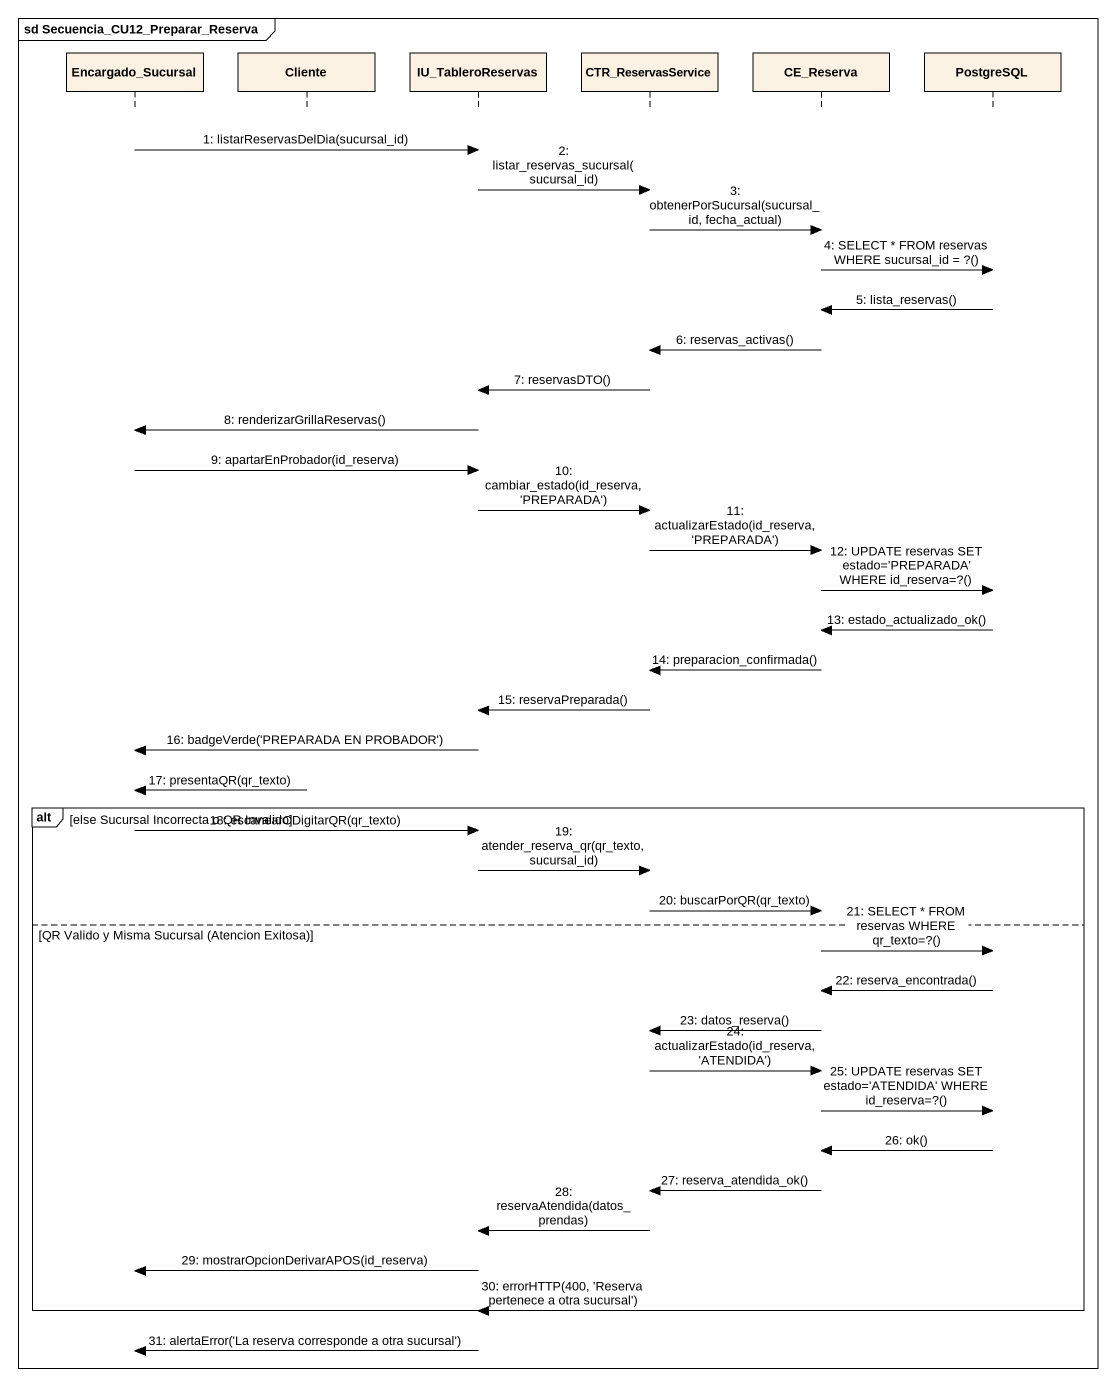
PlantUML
@startuml
mainframe sd Secuencia_CU12_Preparar_Reserva
hide footbox
participant Encargado_Sucursal
participant Cliente
participant IU_TableroReservas
participant CTR_ReservasService
participant CE_Reserva
participant PostgreSQL

Encargado_Sucursal -> IU_TableroReservas : 1: listarReservasDelDia(sucursal_id)
IU_TableroReservas -> CTR_ReservasService : 2: listar_reservas_sucursal(sucursal_id)
CTR_ReservasService -> CE_Reserva : 3: obtenerPorSucursal(sucursal_id, fecha_actual)
CE_Reserva -> PostgreSQL : 4: SELECT * FROM reservas WHERE sucursal_id = ?()
PostgreSQL -> CE_Reserva : 5: lista_reservas()
CE_Reserva -> CTR_ReservasService : 6: reservas_activas()
CTR_ReservasService -> IU_TableroReservas : 7: reservasDTO()
IU_TableroReservas -> Encargado_Sucursal : 8: renderizarGrillaReservas()
Encargado_Sucursal -> IU_TableroReservas : 9: apartarEnProbador(id_reserva)
IU_TableroReservas -> CTR_ReservasService : 10: cambiar_estado(id_reserva, 'PREPARADA')
CTR_ReservasService -> CE_Reserva : 11: actualizarEstado(id_reserva, 'PREPARADA')
CE_Reserva -> PostgreSQL : 12: UPDATE reservas SET estado='PREPARADA' WHERE id_reserva=?()
PostgreSQL -> CE_Reserva : 13: estado_actualizado_ok()
CE_Reserva -> CTR_ReservasService : 14: preparacion_confirmada()
CTR_ReservasService -> IU_TableroReservas : 15: reservaPreparada()
IU_TableroReservas -> Encargado_Sucursal : 16: badgeVerde('PREPARADA EN PROBADOR')
Cliente -> Encargado_Sucursal : 17: presentaQR(qr_texto)
alt else Sucursal Incorrecta o QR Invalido
  Encargado_Sucursal -> IU_TableroReservas : 18: escanearODigitarQR(qr_texto)
  IU_TableroReservas -> CTR_ReservasService : 19: atender_reserva_qr(qr_texto, sucursal_id)
  CTR_ReservasService -> CE_Reserva : 20: buscarPorQR(qr_texto)
else QR Valido y Misma Sucursal (Atencion Exitosa)
  CE_Reserva -> PostgreSQL : 21: SELECT * FROM reservas WHERE qr_texto=?()
  PostgreSQL -> CE_Reserva : 22: reserva_encontrada()
  CE_Reserva -> CTR_ReservasService : 23: datos_reserva()
  CTR_ReservasService -> CE_Reserva : 24: actualizarEstado(id_reserva, 'ATENDIDA')
  CE_Reserva -> PostgreSQL : 25: UPDATE reservas SET estado='ATENDIDA' WHERE id_reserva=?()
  PostgreSQL -> CE_Reserva : 26: ok()
  CE_Reserva -> CTR_ReservasService : 27: reserva_atendida_ok()
  CTR_ReservasService -> IU_TableroReservas : 28: reservaAtendida(datos_prendas)
  IU_TableroReservas -> Encargado_Sucursal : 29: mostrarOpcionDerivarAPOS(id_reserva)
  CTR_ReservasService -> IU_TableroReservas : 30: errorHTTP(400, 'Reserva pertenece a otra sucursal')
end
IU_TableroReservas -> Encargado_Sucursal : 31: alertaError('La reserva corresponde a otra sucursal')
@enduml
